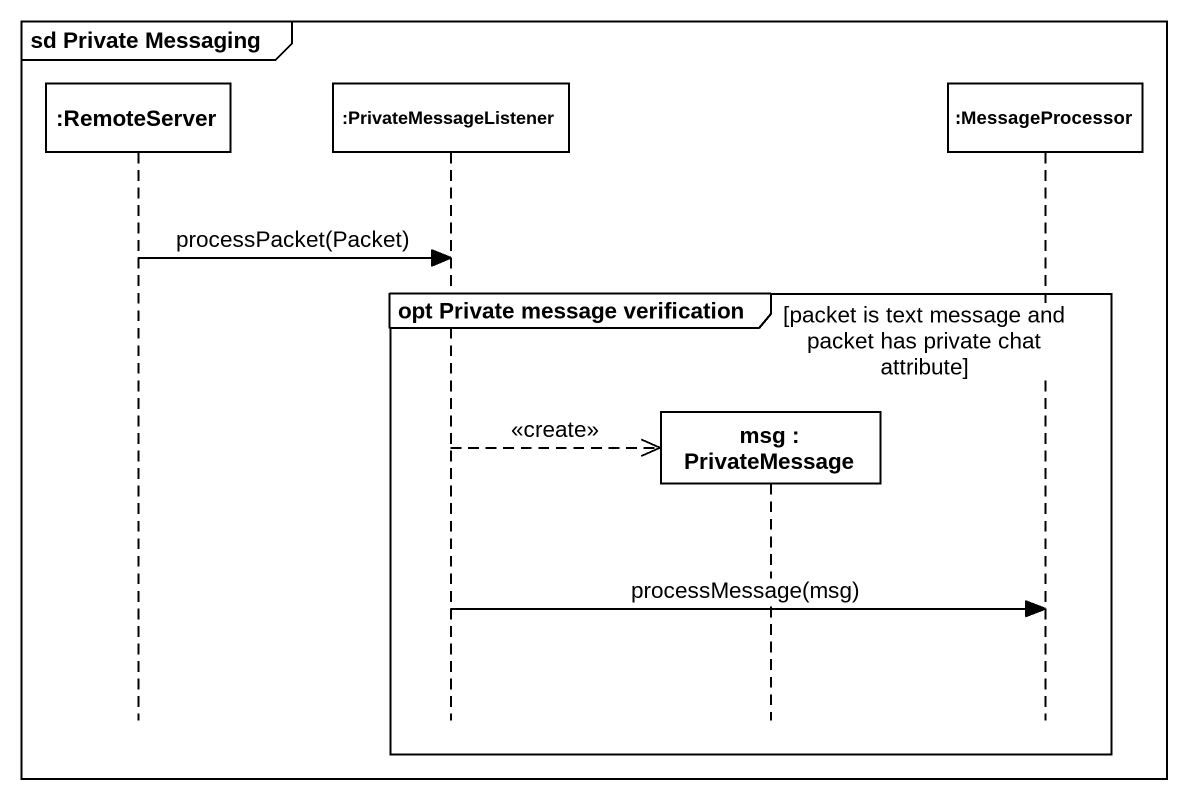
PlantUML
@startuml
mainframe sd Private Messaging
hide footbox
participant ":RemoteServer" as RemoteServer
participant ":PrivateMessageListener" as PrivateMessageListener
participant "msg : PrivateMessage" as msg
participant ":MessageProcessor" as MessageProcessor

RemoteServer -> PrivateMessageListener : processPacket(Packet)
group opt Private message verification [packet is text message and packet has private chat attribute]
  PrivateMessageListener -->> msg ** : <<create>>
  PrivateMessageListener -> MessageProcessor : processMessage(msg)
end
@enduml
